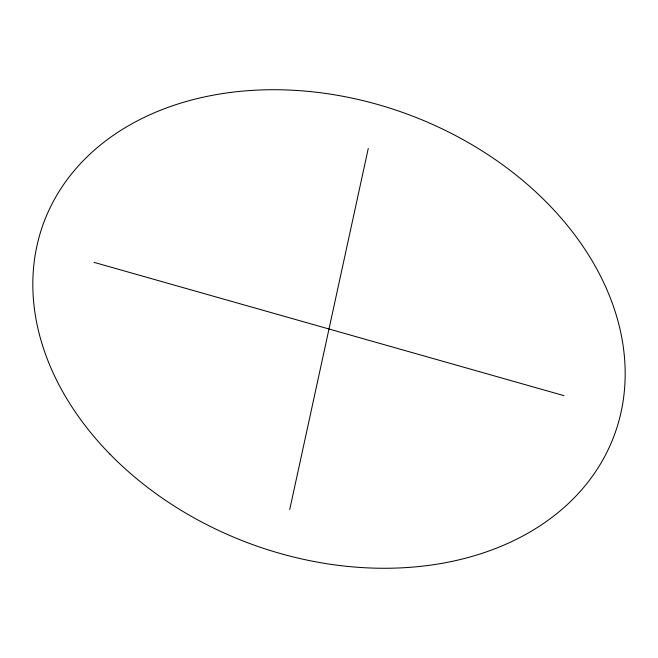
<?xml version="1.0" encoding="UTF-8"?>
<svg xmlns="http://www.w3.org/2000/svg" width="658" height="658" viewBox="0 0 658 658"><rect width="100%" height="100%" fill="white"/><g stroke="black" fill="none" stroke-linecap="round" stroke-linejoin="round"><path stroke-width="0.99" d="M289.734 509.522L368.266 148.478M94.078 262.369L563.922 395.631M110.042 454.234A304.424 228.696 20.5 0 0 611.2 442.957A304.424 228.696 20.5 0 0 265.758 89.809A304.424 228.696 20.5 0 0 110.042 454.234"/></g></svg>
